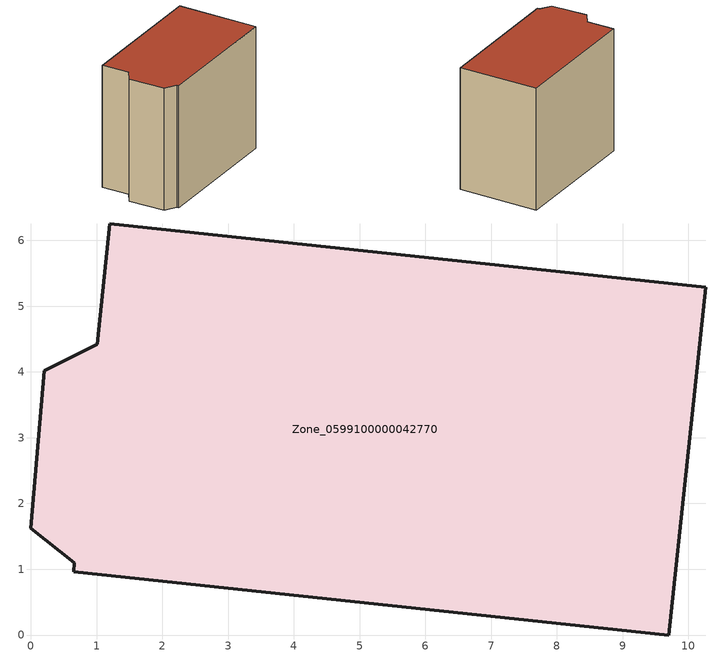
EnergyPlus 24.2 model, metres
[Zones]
Zone_0599100000042770
 floor ground (C_G): 0,1.62 0.2,4.02 1.01,4.42 1.2,6.25 10.26,5.29 9.7,0 0.65,0.96 0.66,1.1 z2.73
 wall outside (C_F): 0.65,0.96 9.7,0 10.26,5.29 1.2,6.25 1.01,4.42 0.2,4.02 0,1.62 0.66,1.1 0.65,0.96 z2.73:10.98
 roof outside (C_R): 0.2,4.02 0,1.62 0.66,1.1 0.65,0.96 9.7,0 10.26,5.29 1.2,6.25 1.01,4.42 z10.98
[BUILDING]
Pand.0599100000042770: North Axis=0; Terrain=City; Loads Convergence Tolerance Value=0.04; Temperature Convergence Tolerance Value=0.4; Solar Distribution=FullExterior; Maximum Number of Warmup Days=25; Minimum Number of Warmup Days=1
[Site:Location]
Rotterdam.The.Hague.AP_ZH_NLD Design_Conditions: Latitude=51.96; Longitude=4.45; Time Zone=1; Elevation=-4.5
[SITE:GROUNDTEMPERATURE:BUILDINGSURFACE]
18, 18, 18, 18, 18, 18, 18, 18, 18, 18, 18, 18
[MATERIAL] Thermal Absorptance=0.9; Solar Absorptance=0.7; Visible Absorptance=0.7
Name | Roughness | Thickness | Conductivity | Density | Specific Heat
G.TC.1946 | MediumSmooth | 0.15 | 1 | 540 | 1210
F.TC.1946 | Rough | 0.3 | 0.857143 | 1920 | 840
R.TC.1946 | MediumRough | 0.2 | 0.909091 | 1500 | 1000
[CONSTRUCTION]
C_G: G.TC.1946
C_F: F.TC.1946
C_R: R.TC.1946
[ZONE]
Zone_0599100000042770: Type=1; Multiplier=1; Ceiling Height=Autocalculate; Volume=Autocalculate; Floor Area=autocalculate; Part of Total Floor Area=Yes
[ZONEINFILTRATION:DESIGNFLOWRATE]
Infil_Zone_0599100000042770: Zone or ZoneList or Space or SpaceList=Zone_0599100000042770; Schedule=AlwaysOn; Design Flow Rate Calculation Method=Flow/Area; Flow Rate per Floor Area=0.003; Constant Term Coefficient=1; Temperature Term Coefficient=0; Velocity Term Coefficient=0; Velocity Squared Term Coefficient=0
[HVACTEMPLATE:ZONE:IDEALLOADSAIRSYSTEM]
Zone_0599100000042770: Maximum Heating Supply Air Temperature=50; Minimum Cooling Supply Air Temperature=13; Maximum Heating Supply Air Humidity Ratio=0.0156; Minimum Cooling Supply Air Humidity Ratio=0.0077; Heating Limit=NoLimit; Cooling Limit=NoLimit; Dehumidification Control Type=ConstantSensibleHeatRatio; Cooling Sensible Heat Ratio=0.7; Dehumidification Setpoint=60; Humidification Control Type=None; Humidification Setpoint=30; Outdoor Air Method=None; Outdoor Air Flow Rate per Person=0.00944; Outdoor Air Flow Rate per Zone Floor Area=0; Outdoor Air Flow Rate per Zone=0; Demand Controlled Ventilation Type=None; Outdoor Air Economizer Type=NoEconomizer; Heat Recovery Type=None; Sensible Heat Recovery Effectiveness=0.7; Latent Heat Recovery Effectiveness=0.65
[ZONECONTROL:THERMOSTAT]
ThermostatControl_Zone_0599100000042770: Zone or ZoneList=Zone_0599100000042770; Control Type Schedule=DualSetpointControlType; Control 1=Thermostat_Zone_0599100000042770; Temperature Difference Between Cutout And Setpoint=0
[THERMOSTATSETPOINT:DUALSETPOINT]
Thermostat_Zone_0599100000042770: Heating Setpoint Temperature Schedule=HeatingSetpoint_Zone_0599100000042770; Cooling Setpoint Temperature Schedule=CoolingSetpoint_Zone_0599100000042770
[SCHEDULE:COMPACT]
HeatingSetpoint_Zone_0599100000042770: Through: 12/31, For: AllDays, Until: 24:00, 21
CoolingSetpoint_Zone_0599100000042770: Through: 12/31, For: AllDays, Until: 24:00, 24
DualSetpointControlType: Through: 12/31, For: AllDays, Until: 24:00, 4
AlwaysOn: Through: 12/31, For: AllDays, Until: 24:00, 1
